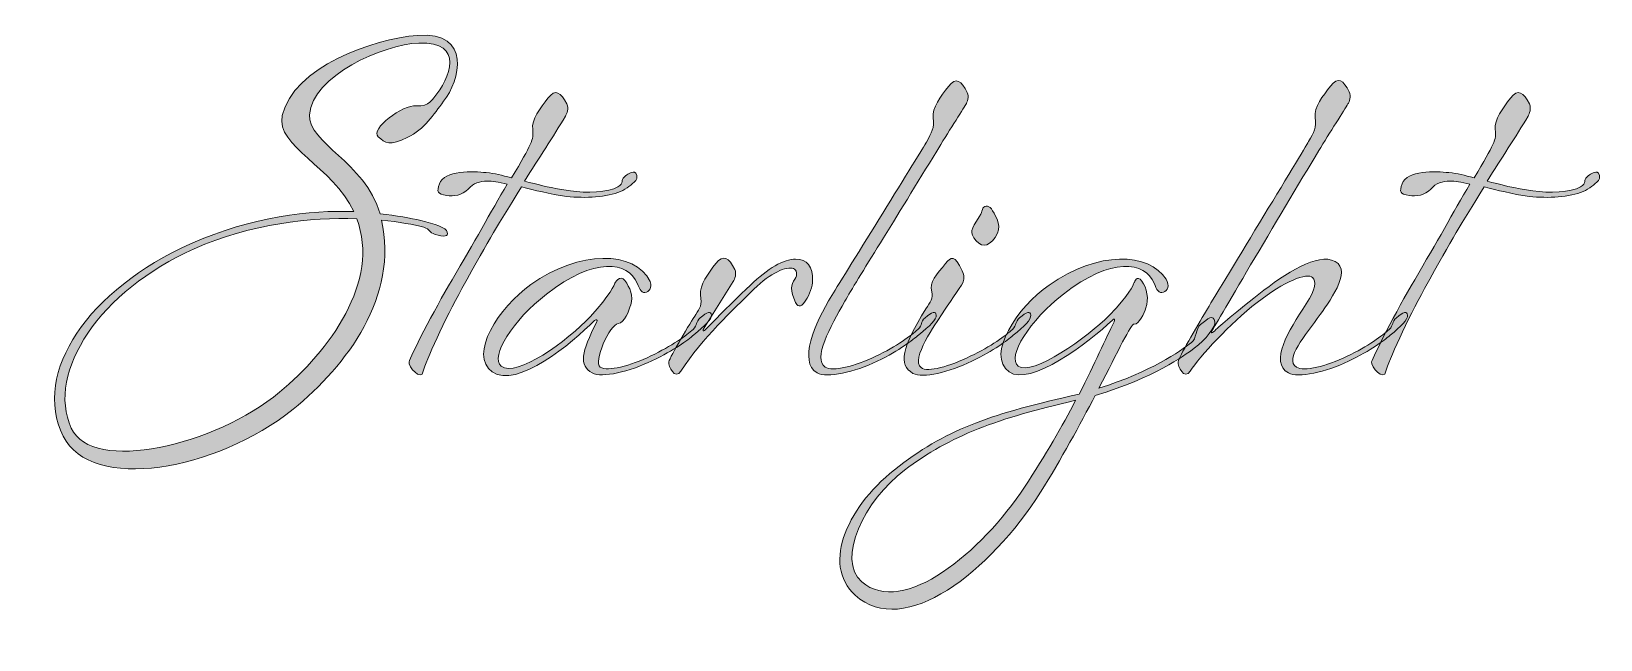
# Model space of a CAD drawing. Header units: millimetres. Extents: x 23.1 to 59.4, y -79.5 to -34.4.
# Drawn here: x 23.54 to 45.78, y -79.54 to -70.92 of the extents above; entities that cross this region are included whole.
import ezdxf

# ---------------------------------------------------------------- set-up
doc = ezdxf.new("R2010")
doc.units = ezdxf.units.MM
doc.header["$MEASUREMENT"] = 0
doc.layers.add('Layer 1', color=7, linetype='Continuous', lineweight=0)

msp = doc.modelspace()

# ---------------------------------------------------------------- hatches: boundary and pattern name
at = {"layer": 'Layer 1', "transparency": 33554687}
h = msp.add_hatch(color=250, dxfattribs=at)
h.dxf.hatch_style = 2
edge = h.paths.add_edge_path()
edge.add_spline(control_points=[(24.104, -76.545), (24.403, -77.199), (26.15, -76.792), (27.058, -76.036), (27.757, -75.458), (28.493, -74.461), (28.15, -73.578), (27.503, -73.559), (26.664, -73.642), (25.845, -74.004), (24.517, -74.595), (23.742, -75.75), (24.104, -76.545)], knot_values=[0, 0, 0, 0, 1, 1, 1, 2, 2, 2, 3, 3, 3, 4, 4, 4, 4], degree=3, periodic=0)
edge = h.paths.add_edge_path()
edge.add_spline(control_points=[(29.383, -71.914), (29.237, -72.104), (29.116, -72.308), (28.868, -72.428), (28.62, -72.549), (28.557, -72.505), (28.455, -72.416), (28.335, -72.308), (28.811, -71.958), (28.995, -71.977), (29.179, -71.997), (29.243, -71.863), (29.243, -71.863), (29.472, -71.59), (29.688, -71.063), (29.033, -71.088), (28.525, -71.107), (27.515, -71.558), (27.483, -72.104), (27.458, -72.511), (28.265, -72.765), (28.481, -73.508), (28.716, -73.533), (28.913, -73.572), (29.059, -73.603), (29.256, -73.648), (29.421, -73.705), (29.434, -73.769), (29.453, -73.832), (29.389, -73.838), (29.262, -73.8), (29.173, -73.775), (29.192, -73.724), (29.103, -73.699), (28.963, -73.661), (28.754, -73.623), (28.5, -73.597), (28.748, -74.671), (28.017, -75.655), (27.248, -76.278), (26.156, -77.154), (24.39, -77.459), (23.99, -76.659), (23.539, -75.757), (24.358, -74.575), (25.794, -73.934), (26.683, -73.54), (27.49, -73.457), (28.112, -73.476), (27.814, -72.835), (27.001, -72.555), (27.096, -72.117), (27.248, -71.431), (28.386, -71.025), (29.014, -70.98), (29.789, -70.923), (29.611, -71.622), (29.383, -71.914)], knot_values=[0, 0, 0, 0, 1, 1, 1, 2, 2, 2, 3, 3, 3, 4, 4, 4, 5, 5, 5, 6, 6, 6, 7, 7, 7, 8, 8, 8, 9, 9, 9, 10, 10, 10, 11, 11, 11, 12, 12, 12, 13, 13, 13, 14, 14, 14, 15, 15, 15, 16, 16, 16, 17, 17, 17, 18, 18, 18, 19, 19, 19, 19], degree=3, periodic=0)
h = msp.add_hatch(color=250, dxfattribs=at)
h.dxf.hatch_style = 2
edge = h.paths.add_edge_path()
edge.add_spline(control_points=[(34.886, -74.664), (35.083, -74.347), (36.169, -72.594), (36.227, -72.492), (36.303, -72.352), (36.341, -72.295), (36.322, -72.149), (36.303, -72.003), (36.43, -71.844), (36.538, -71.704), (36.646, -71.565), (36.722, -71.622), (36.804, -71.787), (36.836, -71.85), (36.804, -71.927), (36.786, -71.958), (36.741, -72.035), (36.519, -72.378), (36.373, -72.619), (35.814, -73.54), (35.236, -74.455), (35.07, -74.747), (34.861, -75.115), (34.613, -75.566), (34.791, -75.68), (34.899, -75.75), (35.21, -75.668), (35.509, -75.528), (35.801, -75.388), (36.017, -75.23), (36.106, -75.147), (36.176, -75.083), (36.138, -75.039), (36.207, -74.982), (36.309, -74.899), (36.36, -74.88), (36.366, -74.944), (36.373, -75.007), (36.277, -75.096), (36.119, -75.223), (36.023, -75.299), (35.858, -75.439), (35.528, -75.598), (35.21, -75.75), (34.816, -75.839), (34.677, -75.763), (34.41, -75.611), (34.639, -75.064), (34.886, -74.664)], knot_values=[0, 0, 0, 0, 1, 1, 1, 2, 2, 2, 3, 3, 3, 4, 4, 4, 5, 5, 5, 6, 6, 6, 7, 7, 7, 8, 8, 8, 9, 9, 9, 10, 10, 10, 11, 11, 11, 12, 12, 12, 13, 13, 13, 14, 14, 14, 15, 15, 15, 16, 16, 16, 16], degree=3, periodic=0)
h = msp.add_hatch(color=250, dxfattribs=at)
h.dxf.hatch_style = 2
edge = h.paths.add_edge_path()
edge.add_spline(control_points=[(41.611, -74.785), (41.751, -74.575), (41.757, -74.461), (41.7, -74.41), (41.624, -74.34), (41.3, -74.461), (40.913, -74.766), (40.531, -75.064), (40.1, -75.528), (39.966, -75.738), (39.884, -75.865), (39.782, -75.674), (39.795, -75.604), (39.807, -75.541), (40.049, -75.122), (40.195, -74.88), (40.328, -74.658), (41.586, -72.587), (41.643, -72.485), (41.719, -72.346), (41.757, -72.289), (41.738, -72.143), (41.719, -71.997), (41.846, -71.838), (41.954, -71.698), (42.062, -71.558), (42.139, -71.615), (42.221, -71.781), (42.253, -71.844), (42.221, -71.92), (42.202, -71.952), (42.157, -72.028), (41.935, -72.371), (41.789, -72.613), (41.23, -73.533), (40.277, -75.16), (40.271, -75.172), (40.258, -75.192), (40.265, -75.204), (40.284, -75.192), (40.354, -75.128), (40.487, -75.001), (40.868, -74.702), (41.236, -74.41), (41.706, -74.086), (41.967, -74.163), (42.297, -74.258), (41.973, -74.702), (41.808, -74.937), (41.598, -75.236), (41.294, -75.566), (41.472, -75.68), (41.58, -75.75), (41.891, -75.668), (42.189, -75.528), (42.481, -75.388), (42.697, -75.23), (42.786, -75.147), (42.856, -75.083), (42.818, -75.039), (42.888, -74.982), (42.99, -74.899), (43.04, -74.88), (43.047, -74.944), (43.053, -75.007), (42.958, -75.102), (42.799, -75.23), (42.704, -75.306), (42.539, -75.439), (42.208, -75.598), (41.891, -75.75), (41.497, -75.839), (41.357, -75.763), (41.09, -75.611), (41.351, -75.172), (41.611, -74.785)], knot_values=[0, 0, 0, 0, 1, 1, 1, 2, 2, 2, 3, 3, 3, 4, 4, 4, 5, 5, 5, 6, 6, 6, 7, 7, 7, 8, 8, 8, 9, 9, 9, 10, 10, 10, 11, 11, 11, 12, 12, 12, 13, 13, 13, 14, 14, 14, 15, 15, 15, 16, 16, 16, 17, 17, 17, 18, 18, 18, 19, 19, 19, 20, 20, 20, 21, 21, 21, 22, 22, 22, 23, 23, 23, 24, 24, 24, 25, 25, 25, 25], degree=3, periodic=0)
h = msp.add_hatch(color=250, dxfattribs=at)
h.dxf.hatch_style = 2
edge = h.paths.add_edge_path()
edge.add_spline(control_points=[(31.852, -73.127), (31.947, -73.07), (31.89, -73.032), (31.941, -72.987), (31.992, -72.943), (32.036, -72.918), (32.087, -72.918), (32.119, -72.918), (32.138, -73.006), (32.106, -73.038), (32.049, -73.095), (31.979, -73.152), (31.89, -73.191), (31.706, -73.273), (31.388, -73.292), (31.128, -73.261), (30.874, -73.229), (30.677, -73.172), (30.486, -73.127), (30.143, -73.686), (30.054, -73.813), (29.641, -74.569), (29.406, -74.995), (29.121, -75.611), (29.095, -75.738), (29.064, -75.89), (28.879, -75.674), (28.892, -75.604), (28.905, -75.541), (29.241, -74.887), (29.502, -74.442), (29.819, -73.908), (30.048, -73.489), (30.283, -73.089), (30.162, -73.057), (30.067, -73.045), (30.004, -73.045), (29.896, -73.045), (29.807, -73.07), (29.73, -73.159), (29.648, -73.248), (29.521, -73.261), (29.426, -73.248), (29.286, -73.229), (29.286, -73.197), (29.324, -73.083), (29.387, -72.892), (29.807, -72.905), (29.985, -72.924), (30.118, -72.936), (30.2, -72.962), (30.346, -73), (30.632, -72.511), (30.664, -72.46), (30.645, -72.314), (30.626, -72.168), (30.753, -72.009), (30.861, -71.87), (30.969, -71.73), (31.045, -71.787), (31.128, -71.952), (31.16, -72.016), (31.128, -72.092), (31.109, -72.123), (30.937, -72.422), (30.728, -72.72), (30.531, -73.045), (30.696, -73.089), (30.931, -73.152), (31.179, -73.184), (31.407, -73.216), (31.719, -73.203), (31.852, -73.127)], knot_values=[0, 0, 0, 0, 1, 1, 1, 2, 2, 2, 3, 3, 3, 4, 4, 4, 5, 5, 5, 6, 6, 6, 7, 7, 7, 8, 8, 8, 9, 9, 9, 10, 10, 10, 11, 11, 11, 12, 12, 12, 13, 13, 13, 14, 14, 14, 15, 15, 15, 16, 16, 16, 17, 17, 17, 18, 18, 18, 19, 19, 19, 20, 20, 20, 21, 21, 21, 22, 22, 22, 23, 23, 23, 24, 24, 24, 24], degree=3, periodic=0)
h = msp.add_hatch(color=250, dxfattribs=at)
h.dxf.hatch_style = 2
edge = h.paths.add_edge_path()
edge.add_spline(control_points=[(45.498, -73.127), (45.593, -73.07), (45.536, -73.032), (45.587, -72.987), (45.638, -72.943), (45.682, -72.918), (45.733, -72.918), (45.765, -72.918), (45.784, -73.006), (45.752, -73.038), (45.695, -73.095), (45.625, -73.152), (45.536, -73.191), (45.352, -73.273), (45.034, -73.292), (44.774, -73.261), (44.52, -73.229), (44.323, -73.172), (44.132, -73.127), (43.789, -73.686), (43.7, -73.813), (43.287, -74.569), (43.052, -74.995), (42.767, -75.611), (42.741, -75.738), (42.709, -75.89), (42.525, -75.674), (42.538, -75.604), (42.551, -75.541), (42.887, -74.887), (43.148, -74.442), (43.465, -73.908), (43.694, -73.489), (43.929, -73.089), (43.808, -73.057), (43.713, -73.045), (43.649, -73.045), (43.541, -73.045), (43.452, -73.07), (43.376, -73.159), (43.294, -73.248), (43.167, -73.261), (43.071, -73.248), (42.932, -73.229), (42.932, -73.197), (42.97, -73.083), (43.033, -72.892), (43.452, -72.905), (43.63, -72.924), (43.764, -72.936), (43.846, -72.962), (43.992, -73), (44.278, -72.511), (44.31, -72.46), (44.291, -72.314), (44.272, -72.168), (44.399, -72.009), (44.507, -71.87), (44.615, -71.73), (44.691, -71.787), (44.774, -71.952), (44.806, -72.016), (44.774, -72.092), (44.755, -72.123), (44.583, -72.422), (44.374, -72.72), (44.177, -73.045), (44.342, -73.089), (44.577, -73.152), (44.824, -73.184), (45.053, -73.216), (45.364, -73.203), (45.498, -73.127)], knot_values=[0, 0, 0, 0, 1, 1, 1, 2, 2, 2, 3, 3, 3, 4, 4, 4, 5, 5, 5, 6, 6, 6, 7, 7, 7, 8, 8, 8, 9, 9, 9, 10, 10, 10, 11, 11, 11, 12, 12, 12, 13, 13, 13, 14, 14, 14, 15, 15, 15, 16, 16, 16, 17, 17, 17, 18, 18, 18, 19, 19, 19, 20, 20, 20, 21, 21, 21, 22, 22, 22, 23, 23, 23, 24, 24, 24, 24], degree=3, periodic=0)
h = msp.add_hatch(color=250, dxfattribs=at)
h.dxf.hatch_style = 2
edge = h.paths.add_edge_path()
edge.add_spline(control_points=[(37.236, -73.782), (37.141, -73.959), (37.026, -74.01), (36.931, -73.889), (36.836, -73.769), (36.855, -73.731), (36.976, -73.553), (37.02, -73.489), (37.007, -73.489), (37.02, -73.445), (37.033, -73.394), (37.103, -73.381), (37.147, -73.438), (37.185, -73.496), (37.293, -73.661), (37.236, -73.782)], knot_values=[0, 0, 0, 0, 1, 1, 1, 2, 2, 2, 3, 3, 3, 4, 4, 4, 5, 5, 5, 5], degree=3, periodic=0)
edge = h.paths.add_edge_path()
edge.add_spline(control_points=[(36.302, -74.614), (36.264, -74.474), (36.372, -74.372), (36.499, -74.213), (36.575, -74.118), (36.626, -74.08), (36.734, -74.315), (36.766, -74.379), (36.76, -74.455), (36.741, -74.486), (36.709, -74.55), (36.525, -74.81), (36.448, -74.925), (36.366, -75.052), (35.997, -75.573), (36.15, -75.687), (36.251, -75.763), (36.55, -75.668), (36.849, -75.528), (37.141, -75.388), (37.357, -75.23), (37.446, -75.147), (37.515, -75.083), (37.477, -75.039), (37.547, -74.982), (37.649, -74.899), (37.7, -74.88), (37.706, -74.944), (37.712, -75.007), (37.617, -75.102), (37.458, -75.23), (37.363, -75.306), (37.198, -75.439), (36.868, -75.598), (36.55, -75.75), (36.175, -75.846), (36.036, -75.769), (35.82, -75.649), (35.877, -75.408), (36.22, -74.855), (36.283, -74.76), (36.328, -74.702), (36.302, -74.614)], knot_values=[0, 0, 0, 0, 1, 1, 1, 2, 2, 2, 3, 3, 3, 4, 4, 4, 5, 5, 5, 6, 6, 6, 7, 7, 7, 8, 8, 8, 9, 9, 9, 10, 10, 10, 11, 11, 11, 12, 12, 12, 13, 13, 13, 14, 14, 14, 14], degree=3, periodic=0)
h = msp.add_hatch(color=250, dxfattribs=at)
h.dxf.hatch_style = 2
edge = h.paths.add_edge_path()
edge.add_spline(control_points=[(31.553, -75.039), (31.566, -75.014), (31.547, -74.995), (31.521, -75.02), (31.204, -75.344), (30.416, -75.992), (30.073, -75.75), (29.73, -75.509), (30.168, -74.83), (30.619, -74.512), (31.305, -74.023), (32.093, -74.023), (32.309, -74.467), (32.334, -74.512), (32.322, -74.595), (32.258, -74.62), (32.195, -74.645), (32.163, -74.582), (32.125, -74.493), (31.998, -74.182), (31.521, -74.118), (30.842, -74.645), (30.365, -75.014), (30.035, -75.534), (30.2, -75.668), (30.41, -75.839), (31.14, -75.312), (31.464, -74.963), (31.75, -74.658), (31.807, -74.499), (31.807, -74.499), (31.807, -74.499), (31.883, -74.359), (31.953, -74.455), (32.023, -74.55), (32.074, -74.677), (32.036, -74.798), (32.01, -74.88), (31.947, -75.058), (31.858, -75.064), (31.737, -75.071), (31.496, -75.617), (31.604, -75.68), (31.712, -75.75), (32.023, -75.662), (32.322, -75.522), (32.614, -75.382), (32.83, -75.23), (32.919, -75.147), (32.989, -75.083), (32.95, -75.039), (33.02, -74.982), (33.122, -74.899), (33.173, -74.88), (33.179, -74.944), (33.186, -75.007), (33.084, -75.09), (32.931, -75.223), (32.836, -75.306), (32.665, -75.433), (32.334, -75.592), (32.017, -75.744), (31.629, -75.839), (31.49, -75.763), (31.299, -75.655), (31.331, -75.477), (31.553, -75.039)], knot_values=[0, 0, 0, 0, 1, 1, 1, 2, 2, 2, 3, 3, 3, 4, 4, 4, 5, 5, 5, 6, 6, 6, 7, 7, 7, 8, 8, 8, 9, 9, 9, 10, 10, 10, 11, 11, 11, 12, 12, 12, 13, 13, 13, 14, 14, 14, 15, 15, 15, 16, 16, 16, 17, 17, 17, 18, 18, 18, 19, 19, 19, 20, 20, 20, 21, 21, 21, 22, 22, 22, 22], degree=3, periodic=0)
h = msp.add_hatch(color=250, dxfattribs=at)
h.dxf.hatch_style = 2
edge = h.paths.add_edge_path()
edge.add_spline(control_points=[(32.746, -75.738), (32.664, -75.865), (32.562, -75.674), (32.575, -75.604), (32.588, -75.541), (32.892, -75.033), (32.956, -74.937), (33.019, -74.842), (33.045, -74.804), (33.026, -74.658), (33.007, -74.512), (33.134, -74.353), (33.242, -74.213), (33.35, -74.074), (33.426, -74.131), (33.509, -74.296), (33.54, -74.359), (33.509, -74.436), (33.489, -74.467), (33.489, -74.467), (33.064, -75.147), (33.064, -75.147), (33.051, -75.166), (33.07, -75.172), (33.083, -75.16), (33.146, -75.102), (33.381, -74.848), (33.731, -74.518), (33.978, -74.283), (34.207, -74.15), (34.372, -74.15), (34.537, -74.15), (34.62, -74.258), (34.614, -74.455), (34.607, -74.614), (34.449, -74.937), (34.372, -74.766), (34.296, -74.588), (34.302, -74.512), (34.36, -74.436), (34.404, -74.372), (34.391, -74.302), (34.341, -74.283), (34.245, -74.251), (34.017, -74.34), (33.782, -74.575), (33.477, -74.88), (33.057, -75.261), (32.746, -75.738)], knot_values=[0, 0, 0, 0, 1, 1, 1, 2, 2, 2, 3, 3, 3, 4, 4, 4, 5, 5, 5, 6, 6, 6, 7, 7, 7, 8, 8, 8, 9, 9, 9, 10, 10, 10, 11, 11, 11, 12, 12, 12, 13, 13, 13, 14, 14, 14, 15, 15, 15, 16, 16, 16, 16], degree=3, periodic=0)
h = msp.add_hatch(color=250, dxfattribs=at)
h.dxf.hatch_style = 2
edge = h.paths.add_edge_path()
edge.add_spline(control_points=[(38.341, -76.151), (37.229, -76.411), (36.581, -76.64), (35.914, -77.142), (35.349, -77.567), (34.943, -78.406), (35.311, -78.723), (35.895, -79.231), (37.013, -78.298), (37.617, -77.383), (37.915, -76.926), (38.157, -76.513), (38.341, -76.151)], knot_values=[0, 0, 0, 0, 1, 1, 1, 2, 2, 2, 3, 3, 3, 4, 4, 4, 4], degree=3, periodic=0)
edge = h.paths.add_edge_path()
edge.add_spline(control_points=[(38.862, -75.014), (38.531, -75.338), (37.687, -75.96), (37.401, -75.75), (37.064, -75.503), (37.515, -74.836), (37.966, -74.518), (38.652, -74.029), (39.389, -74.054), (39.624, -74.436), (39.681, -74.525), (39.649, -74.595), (39.586, -74.62), (39.522, -74.645), (39.491, -74.582), (39.453, -74.493), (39.325, -74.182), (38.849, -74.118), (38.169, -74.645), (37.693, -75.014), (37.363, -75.534), (37.528, -75.668), (37.718, -75.82), (38.525, -75.249), (38.817, -74.95), (39.109, -74.651), (39.154, -74.525), (39.173, -74.48), (39.173, -74.48), (39.211, -74.366), (39.281, -74.461), (39.351, -74.556), (39.383, -74.721), (39.338, -74.842), (39.313, -74.912), (39.243, -75.083), (39.173, -75.071), (39.129, -75.064), (38.944, -75.452), (38.671, -75.979), (39.408, -75.75), (39.821, -75.458), (39.986, -75.331), (40.056, -75.281), (40.043, -75.134), (40.113, -75.077), (40.215, -74.995), (40.297, -74.925), (40.316, -75.039), (40.329, -75.102), (40.189, -75.293), (40.024, -75.414), (39.872, -75.522), (39.459, -75.833), (38.62, -76.081), (38.404, -76.494), (38.138, -76.983), (37.845, -77.453), (37.134, -78.577), (35.908, -79.542), (35.216, -78.914), (34.727, -78.469), (35.121, -77.624), (35.838, -77.084), (36.569, -76.532), (37.147, -76.347), (38.392, -76.062), (38.614, -75.63), (38.766, -75.274), (38.887, -75.039), (38.906, -75.001), (38.887, -74.988), (38.862, -75.014)], knot_values=[0, 0, 0, 0, 1, 1, 1, 2, 2, 2, 3, 3, 3, 4, 4, 4, 5, 5, 5, 6, 6, 6, 7, 7, 7, 8, 8, 8, 9, 9, 9, 10, 10, 10, 11, 11, 11, 12, 12, 12, 13, 13, 13, 14, 14, 14, 15, 15, 15, 16, 16, 16, 17, 17, 17, 18, 18, 18, 19, 19, 19, 20, 20, 20, 21, 21, 21, 22, 22, 22, 23, 23, 23, 24, 24, 24, 24], degree=3, periodic=0)

# ---------------------------------------------------------------- linework, layer by layer
at = {"layer": 'Layer 1'}
for points, knots in [([(29.383, -71.914), (29.237, -72.104), (29.116, -72.308), (28.868, -72.428), (28.62, -72.549), (28.557, -72.505), (28.455, -72.416), (28.335, -72.308), (28.811, -71.958), (28.995, -71.977), (29.179, -71.997), (29.243, -71.863), (29.243, -71.863), (29.472, -71.59), (29.688, -71.063), (29.033, -71.088), (28.525, -71.107), (27.515, -71.558), (27.483, -72.104), (27.458, -72.511), (28.265, -72.765), (28.481, -73.508), (28.716, -73.533), (28.913, -73.572), (29.059, -73.603), (29.256, -73.648), (29.421, -73.705), (29.434, -73.769), (29.453, -73.832), (29.389, -73.838), (29.262, -73.8), (29.173, -73.775), (29.192, -73.724), (29.103, -73.699), (28.963, -73.661), (28.754, -73.623), (28.5, -73.597), (28.748, -74.671), (28.017, -75.655), (27.248, -76.278), (26.156, -77.154), (24.39, -77.459), (23.99, -76.659), (23.539, -75.757), (24.358, -74.575), (25.794, -73.934), (26.683, -73.54), (27.49, -73.457), (28.112, -73.476), (27.814, -72.835), (27.001, -72.555), (27.096, -72.117), (27.248, -71.431), (28.386, -71.025), (29.014, -70.98), (29.789, -70.923), (29.611, -71.622), (29.383, -71.914)], [0, 0, 0, 0, 1, 1, 1, 2, 2, 2, 3, 3, 3, 4, 4, 4, 5, 5, 5, 6, 6, 6, 7, 7, 7, 8, 8, 8, 9, 9, 9, 10, 10, 10, 11, 11, 11, 12, 12, 12, 13, 13, 13, 14, 14, 14, 15, 15, 15, 16, 16, 16, 17, 17, 17, 18, 18, 18, 19, 19, 19, 19]), ([(34.886, -74.664), (35.083, -74.347), (36.169, -72.594), (36.227, -72.492), (36.303, -72.352), (36.341, -72.295), (36.322, -72.149), (36.303, -72.003), (36.43, -71.844), (36.538, -71.704), (36.646, -71.565), (36.722, -71.622), (36.804, -71.787), (36.836, -71.85), (36.804, -71.927), (36.786, -71.958), (36.741, -72.035), (36.519, -72.378), (36.373, -72.619), (35.814, -73.54), (35.236, -74.455), (35.07, -74.747), (34.861, -75.115), (34.613, -75.566), (34.791, -75.68), (34.899, -75.75), (35.21, -75.668), (35.509, -75.528), (35.801, -75.388), (36.017, -75.23), (36.106, -75.147), (36.176, -75.083), (36.138, -75.039), (36.207, -74.982), (36.309, -74.899), (36.36, -74.88), (36.366, -74.944), (36.373, -75.007), (36.277, -75.096), (36.119, -75.223), (36.023, -75.299), (35.858, -75.439), (35.528, -75.598), (35.21, -75.75), (34.816, -75.839), (34.677, -75.763), (34.41, -75.611), (34.639, -75.064), (34.886, -74.664)], [0, 0, 0, 0, 1, 1, 1, 2, 2, 2, 3, 3, 3, 4, 4, 4, 5, 5, 5, 6, 6, 6, 7, 7, 7, 8, 8, 8, 9, 9, 9, 10, 10, 10, 11, 11, 11, 12, 12, 12, 13, 13, 13, 14, 14, 14, 15, 15, 15, 16, 16, 16, 16]), ([(41.611, -74.785), (41.751, -74.575), (41.757, -74.461), (41.7, -74.41), (41.624, -74.34), (41.3, -74.461), (40.913, -74.766), (40.531, -75.064), (40.1, -75.528), (39.966, -75.738), (39.884, -75.865), (39.782, -75.674), (39.795, -75.604), (39.807, -75.541), (40.049, -75.122), (40.195, -74.88), (40.328, -74.658), (41.586, -72.587), (41.643, -72.485), (41.719, -72.346), (41.757, -72.289), (41.738, -72.143), (41.719, -71.997), (41.846, -71.838), (41.954, -71.698), (42.062, -71.558), (42.139, -71.615), (42.221, -71.781), (42.253, -71.844), (42.221, -71.92), (42.202, -71.952), (42.157, -72.028), (41.935, -72.371), (41.789, -72.613), (41.23, -73.533), (40.277, -75.16), (40.271, -75.172), (40.258, -75.192), (40.265, -75.204), (40.284, -75.192), (40.354, -75.128), (40.487, -75.001), (40.868, -74.702), (41.236, -74.41), (41.706, -74.086), (41.967, -74.163), (42.297, -74.258), (41.973, -74.702), (41.808, -74.937), (41.598, -75.236), (41.294, -75.566), (41.472, -75.68), (41.58, -75.75), (41.891, -75.668), (42.189, -75.528), (42.481, -75.388), (42.697, -75.23), (42.786, -75.147), (42.856, -75.083), (42.818, -75.039), (42.888, -74.982), (42.99, -74.899), (43.04, -74.88), (43.047, -74.944), (43.053, -75.007), (42.958, -75.102), (42.799, -75.23), (42.704, -75.306), (42.539, -75.439), (42.208, -75.598), (41.891, -75.75), (41.497, -75.839), (41.357, -75.763), (41.09, -75.611), (41.351, -75.172), (41.611, -74.785)], [0, 0, 0, 0, 1, 1, 1, 2, 2, 2, 3, 3, 3, 4, 4, 4, 5, 5, 5, 6, 6, 6, 7, 7, 7, 8, 8, 8, 9, 9, 9, 10, 10, 10, 11, 11, 11, 12, 12, 12, 13, 13, 13, 14, 14, 14, 15, 15, 15, 16, 16, 16, 17, 17, 17, 18, 18, 18, 19, 19, 19, 20, 20, 20, 21, 21, 21, 22, 22, 22, 23, 23, 23, 24, 24, 24, 25, 25, 25, 25]), ([(31.852, -73.127), (31.947, -73.07), (31.89, -73.032), (31.941, -72.987), (31.992, -72.943), (32.036, -72.918), (32.087, -72.918), (32.119, -72.918), (32.138, -73.006), (32.106, -73.038), (32.049, -73.095), (31.979, -73.152), (31.89, -73.191), (31.706, -73.273), (31.388, -73.292), (31.128, -73.261), (30.874, -73.229), (30.677, -73.172), (30.486, -73.127), (30.143, -73.686), (30.054, -73.813), (29.641, -74.569), (29.406, -74.995), (29.121, -75.611), (29.095, -75.738), (29.064, -75.89), (28.879, -75.674), (28.892, -75.604), (28.905, -75.541), (29.241, -74.887), (29.502, -74.442), (29.819, -73.908), (30.048, -73.489), (30.283, -73.089), (30.162, -73.057), (30.067, -73.045), (30.004, -73.045), (29.896, -73.045), (29.807, -73.07), (29.73, -73.159), (29.648, -73.248), (29.521, -73.261), (29.426, -73.248), (29.286, -73.229), (29.286, -73.197), (29.324, -73.083), (29.387, -72.892), (29.807, -72.905), (29.985, -72.924), (30.118, -72.936), (30.2, -72.962), (30.346, -73), (30.632, -72.511), (30.664, -72.46), (30.645, -72.314), (30.626, -72.168), (30.753, -72.009), (30.861, -71.87), (30.969, -71.73), (31.045, -71.787), (31.128, -71.952), (31.16, -72.016), (31.128, -72.092), (31.109, -72.123), (30.937, -72.422), (30.728, -72.72), (30.531, -73.045), (30.696, -73.089), (30.931, -73.152), (31.179, -73.184), (31.407, -73.216), (31.719, -73.203), (31.852, -73.127)], [0, 0, 0, 0, 1, 1, 1, 2, 2, 2, 3, 3, 3, 4, 4, 4, 5, 5, 5, 6, 6, 6, 7, 7, 7, 8, 8, 8, 9, 9, 9, 10, 10, 10, 11, 11, 11, 12, 12, 12, 13, 13, 13, 14, 14, 14, 15, 15, 15, 16, 16, 16, 17, 17, 17, 18, 18, 18, 19, 19, 19, 20, 20, 20, 21, 21, 21, 22, 22, 22, 23, 23, 23, 24, 24, 24, 24]), ([(45.498, -73.127), (45.593, -73.07), (45.536, -73.032), (45.587, -72.987), (45.638, -72.943), (45.682, -72.918), (45.733, -72.918), (45.765, -72.918), (45.784, -73.006), (45.752, -73.038), (45.695, -73.095), (45.625, -73.152), (45.536, -73.191), (45.352, -73.273), (45.034, -73.292), (44.774, -73.261), (44.52, -73.229), (44.323, -73.172), (44.132, -73.127), (43.789, -73.686), (43.7, -73.813), (43.287, -74.569), (43.052, -74.995), (42.767, -75.611), (42.741, -75.738), (42.709, -75.89), (42.525, -75.674), (42.538, -75.604), (42.551, -75.541), (42.887, -74.887), (43.148, -74.442), (43.465, -73.908), (43.694, -73.489), (43.929, -73.089), (43.808, -73.057), (43.713, -73.045), (43.649, -73.045), (43.541, -73.045), (43.452, -73.07), (43.376, -73.159), (43.294, -73.248), (43.167, -73.261), (43.071, -73.248), (42.932, -73.229), (42.932, -73.197), (42.97, -73.083), (43.033, -72.892), (43.452, -72.905), (43.63, -72.924), (43.764, -72.936), (43.846, -72.962), (43.992, -73), (44.278, -72.511), (44.31, -72.46), (44.291, -72.314), (44.272, -72.168), (44.399, -72.009), (44.507, -71.87), (44.615, -71.73), (44.691, -71.787), (44.774, -71.952), (44.806, -72.016), (44.774, -72.092), (44.755, -72.123), (44.583, -72.422), (44.374, -72.72), (44.177, -73.045), (44.342, -73.089), (44.577, -73.152), (44.824, -73.184), (45.053, -73.216), (45.364, -73.203), (45.498, -73.127)], [0, 0, 0, 0, 1, 1, 1, 2, 2, 2, 3, 3, 3, 4, 4, 4, 5, 5, 5, 6, 6, 6, 7, 7, 7, 8, 8, 8, 9, 9, 9, 10, 10, 10, 11, 11, 11, 12, 12, 12, 13, 13, 13, 14, 14, 14, 15, 15, 15, 16, 16, 16, 17, 17, 17, 18, 18, 18, 19, 19, 19, 20, 20, 20, 21, 21, 21, 22, 22, 22, 23, 23, 23, 24, 24, 24, 24]), ([(37.236, -73.782), (37.141, -73.959), (37.026, -74.01), (36.931, -73.889), (36.836, -73.769), (36.855, -73.731), (36.976, -73.553), (37.02, -73.489), (37.007, -73.489), (37.02, -73.445), (37.033, -73.394), (37.103, -73.381), (37.147, -73.438), (37.185, -73.496), (37.293, -73.661), (37.236, -73.782)], [0, 0, 0, 0, 1, 1, 1, 2, 2, 2, 3, 3, 3, 4, 4, 4, 5, 5, 5, 5]), ([(24.104, -76.545), (24.403, -77.199), (26.15, -76.792), (27.058, -76.036), (27.757, -75.458), (28.493, -74.461), (28.15, -73.578), (27.503, -73.559), (26.664, -73.642), (25.845, -74.004), (24.517, -74.595), (23.742, -75.75), (24.104, -76.545)], [0, 0, 0, 0, 1, 1, 1, 2, 2, 2, 3, 3, 3, 4, 4, 4, 4]), ([(31.553, -75.039), (31.566, -75.014), (31.547, -74.995), (31.521, -75.02), (31.204, -75.344), (30.416, -75.992), (30.073, -75.75), (29.73, -75.509), (30.168, -74.83), (30.619, -74.512), (31.305, -74.023), (32.093, -74.023), (32.309, -74.467), (32.334, -74.512), (32.322, -74.595), (32.258, -74.62), (32.195, -74.645), (32.163, -74.582), (32.125, -74.493), (31.998, -74.182), (31.521, -74.118), (30.842, -74.645), (30.365, -75.014), (30.035, -75.534), (30.2, -75.668), (30.41, -75.839), (31.14, -75.312), (31.464, -74.963), (31.75, -74.658), (31.807, -74.499), (31.807, -74.499), (31.807, -74.499), (31.883, -74.359), (31.953, -74.455), (32.023, -74.55), (32.074, -74.677), (32.036, -74.798), (32.01, -74.88), (31.947, -75.058), (31.858, -75.064), (31.737, -75.071), (31.496, -75.617), (31.604, -75.68), (31.712, -75.75), (32.023, -75.662), (32.322, -75.522), (32.614, -75.382), (32.83, -75.23), (32.919, -75.147), (32.989, -75.083), (32.95, -75.039), (33.02, -74.982), (33.122, -74.899), (33.173, -74.88), (33.179, -74.944), (33.186, -75.007), (33.084, -75.09), (32.931, -75.223), (32.836, -75.306), (32.665, -75.433), (32.334, -75.592), (32.017, -75.744), (31.629, -75.839), (31.49, -75.763), (31.299, -75.655), (31.331, -75.477), (31.553, -75.039)], [0, 0, 0, 0, 1, 1, 1, 2, 2, 2, 3, 3, 3, 4, 4, 4, 5, 5, 5, 6, 6, 6, 7, 7, 7, 8, 8, 8, 9, 9, 9, 10, 10, 10, 11, 11, 11, 12, 12, 12, 13, 13, 13, 14, 14, 14, 15, 15, 15, 16, 16, 16, 17, 17, 17, 18, 18, 18, 19, 19, 19, 20, 20, 20, 21, 21, 21, 22, 22, 22, 22]), ([(32.746, -75.738), (32.664, -75.865), (32.562, -75.674), (32.575, -75.604), (32.588, -75.541), (32.892, -75.033), (32.956, -74.937), (33.019, -74.842), (33.045, -74.804), (33.026, -74.658), (33.007, -74.512), (33.134, -74.353), (33.242, -74.213), (33.35, -74.074), (33.426, -74.131), (33.509, -74.296), (33.54, -74.359), (33.509, -74.436), (33.489, -74.467), (33.489, -74.467), (33.064, -75.147), (33.064, -75.147), (33.051, -75.166), (33.07, -75.172), (33.083, -75.16), (33.146, -75.102), (33.381, -74.848), (33.731, -74.518), (33.978, -74.283), (34.207, -74.15), (34.372, -74.15), (34.537, -74.15), (34.62, -74.258), (34.614, -74.455), (34.607, -74.614), (34.449, -74.937), (34.372, -74.766), (34.296, -74.588), (34.302, -74.512), (34.36, -74.436), (34.404, -74.372), (34.391, -74.302), (34.341, -74.283), (34.245, -74.251), (34.017, -74.34), (33.782, -74.575), (33.477, -74.88), (33.057, -75.261), (32.746, -75.738)], [0, 0, 0, 0, 1, 1, 1, 2, 2, 2, 3, 3, 3, 4, 4, 4, 5, 5, 5, 6, 6, 6, 7, 7, 7, 8, 8, 8, 9, 9, 9, 10, 10, 10, 11, 11, 11, 12, 12, 12, 13, 13, 13, 14, 14, 14, 15, 15, 15, 16, 16, 16, 16]), ([(38.862, -75.014), (38.531, -75.338), (37.687, -75.96), (37.401, -75.75), (37.064, -75.503), (37.515, -74.836), (37.966, -74.518), (38.652, -74.029), (39.389, -74.054), (39.624, -74.436), (39.681, -74.525), (39.649, -74.595), (39.586, -74.62), (39.522, -74.645), (39.491, -74.582), (39.453, -74.493), (39.325, -74.182), (38.849, -74.118), (38.169, -74.645), (37.693, -75.014), (37.363, -75.534), (37.528, -75.668), (37.718, -75.82), (38.525, -75.249), (38.817, -74.95), (39.109, -74.651), (39.154, -74.525), (39.173, -74.48), (39.173, -74.48), (39.211, -74.366), (39.281, -74.461), (39.351, -74.556), (39.383, -74.721), (39.338, -74.842), (39.313, -74.912), (39.243, -75.083), (39.173, -75.071), (39.129, -75.064), (38.944, -75.452), (38.671, -75.979), (39.408, -75.75), (39.821, -75.458), (39.986, -75.331), (40.056, -75.281), (40.043, -75.134), (40.113, -75.077), (40.215, -74.995), (40.297, -74.925), (40.316, -75.039), (40.329, -75.102), (40.189, -75.293), (40.024, -75.414), (39.872, -75.522), (39.459, -75.833), (38.62, -76.081), (38.404, -76.494), (38.138, -76.983), (37.845, -77.453), (37.134, -78.577), (35.908, -79.542), (35.216, -78.914), (34.727, -78.469), (35.121, -77.624), (35.838, -77.084), (36.569, -76.532), (37.147, -76.347), (38.392, -76.062), (38.614, -75.63), (38.766, -75.274), (38.887, -75.039), (38.906, -75.001), (38.887, -74.988), (38.862, -75.014)], [0, 0, 0, 0, 1, 1, 1, 2, 2, 2, 3, 3, 3, 4, 4, 4, 5, 5, 5, 6, 6, 6, 7, 7, 7, 8, 8, 8, 9, 9, 9, 10, 10, 10, 11, 11, 11, 12, 12, 12, 13, 13, 13, 14, 14, 14, 15, 15, 15, 16, 16, 16, 17, 17, 17, 18, 18, 18, 19, 19, 19, 20, 20, 20, 21, 21, 21, 22, 22, 22, 23, 23, 23, 24, 24, 24, 24]), ([(36.302, -74.614), (36.264, -74.474), (36.372, -74.372), (36.499, -74.213), (36.575, -74.118), (36.626, -74.08), (36.734, -74.315), (36.766, -74.379), (36.76, -74.455), (36.741, -74.486), (36.709, -74.55), (36.525, -74.81), (36.448, -74.925), (36.366, -75.052), (35.997, -75.573), (36.15, -75.687), (36.251, -75.763), (36.55, -75.668), (36.849, -75.528), (37.141, -75.388), (37.357, -75.23), (37.446, -75.147), (37.515, -75.083), (37.477, -75.039), (37.547, -74.982), (37.649, -74.899), (37.7, -74.88), (37.706, -74.944), (37.712, -75.007), (37.617, -75.102), (37.458, -75.23), (37.363, -75.306), (37.198, -75.439), (36.868, -75.598), (36.55, -75.75), (36.175, -75.846), (36.036, -75.769), (35.82, -75.649), (35.877, -75.408), (36.22, -74.855), (36.283, -74.76), (36.328, -74.702), (36.302, -74.614)], [0, 0, 0, 0, 1, 1, 1, 2, 2, 2, 3, 3, 3, 4, 4, 4, 5, 5, 5, 6, 6, 6, 7, 7, 7, 8, 8, 8, 9, 9, 9, 10, 10, 10, 11, 11, 11, 12, 12, 12, 13, 13, 13, 14, 14, 14, 14]), ([(38.341, -76.151), (37.229, -76.411), (36.581, -76.64), (35.914, -77.142), (35.349, -77.567), (34.943, -78.406), (35.311, -78.723), (35.895, -79.231), (37.013, -78.298), (37.617, -77.383), (37.915, -76.926), (38.157, -76.513), (38.341, -76.151)], [0, 0, 0, 0, 1, 1, 1, 2, 2, 2, 3, 3, 3, 4, 4, 4, 4])]:
    msp.add_open_spline(points, degree=3, knots=knots, dxfattribs=at)

doc.saveas('drawing.dxf')
